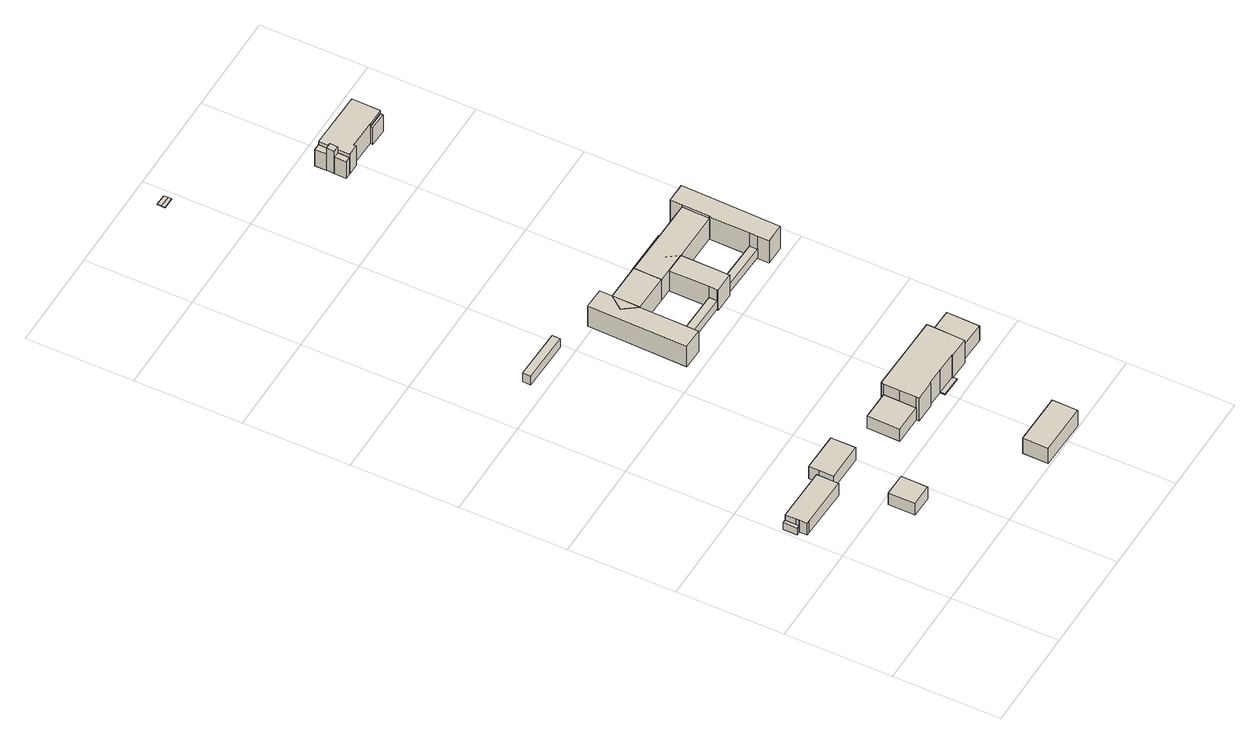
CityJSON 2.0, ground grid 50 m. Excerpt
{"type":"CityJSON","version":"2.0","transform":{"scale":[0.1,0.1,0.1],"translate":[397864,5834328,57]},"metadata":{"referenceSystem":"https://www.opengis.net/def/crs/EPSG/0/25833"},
"CityObjects":{
"building1":{"type":"Building","attributes":{"Gemeindeschluessel":"11000003","function":"31001_1010"},"address":[{"country":"Germany","locality":"Berlin","thoroughfareNumber":"150A, 150B, 150C, 150D, 150E, 150F","thoroughfareName":"Hobrechtsfelder Chaussee"}],"children":["building1-1","building1-2","building1-3","building1-4"]},
"building1-1":{"type":"BuildingPart","attributes":{"BezugspunktDach":"2200","measuredHeight":10.15,"storeysAboveGround":1},"parents":["building1"],"geometry":[{"type":"MultiSurface","lod":"1","boundaries":[[[0,1,2,3,4,5,6,7,8,9,10]],[[11,12,13,14,15,16,17,18,19,20,21]],[[11,21,10,9]],[[22,23,9,8]],[[13,12,8,7],[24,22,12,13]],[[14,13,7,6]],[[15,14,6,5]],[[16,15,5,4]],[[17,16,4,3]],[[18,17,3,2]],[[19,18,2,1]],[[25,26,1,0]],[[27,25,20,0,10]],[[12,11,23,22]],[[22,24,13,12]],[[20,19,26,25]],[[21,20,25,27]]]}]},
"building1-2":{"type":"BuildingPart","attributes":{"BezugspunktDach":"2200","measuredHeight":8.79,"storeysAboveGround":1},"parents":["building1"],"geometry":[{"type":"MultiSurface","lod":"1","boundaries":[[[28,29,30,31,32]],[[33,34,35,36,37]],[[38,39,32,31]],[[34,33,31,30]],[[35,34,30,29]],[[36,35,29,28]],[[37,36,28,32]],[[33,37,39,38]]]}]},
"building1-3":{"type":"BuildingPart","attributes":{"BezugspunktDach":"2200","measuredHeight":3.94,"storeysAboveGround":1},"parents":["building1"],"geometry":[{"type":"MultiSurface","lod":"1","boundaries":[[[39,38,23,24]],[[11,33,37,13]],[[33,11,23,38]],[[13,37,39,24]],[[11,12,22,23]],[[13,24,22,12]],[[37,33,38,39]]]}]},
"building1-4":{"type":"BuildingPart","attributes":{"BezugspunktDach":"2200","measuredHeight":3.94,"storeysAboveGround":1},"parents":["building1"],"geometry":[{"type":"MultiSurface","lod":"1","boundaries":[[[26,27,40,41]],[[42,21,19,43]],[[42,43,41,40]],[[21,42,40,27]],[[43,19,26,41]],[[19,20,25,26]],[[21,27,25,20]]]}]},
"building2":{"type":"Building","attributes":{"Gemeindeschluessel":"11000003","BezugspunktDach":"2200","function":"31001_2000","measuredHeight":6.85,"storeysAboveGround":1},"address":[{"country":"Germany","locality":"Berlin","thoroughfareNumber":"150A (2)","thoroughfareName":"Hobrechtsfelder Chaussee"}],"geometry":[{"type":"Solid","lod":"1","boundaries":[[[[44,45,46,47]],[[48,49,50,51]],[[48,51,47,46]],[[49,48,46,45]],[[50,49,45,44]],[[51,50,44,47]]]]}]},
"building3":{"type":"Building","attributes":{"Gemeindeschluessel":"11000003","BezugspunktDach":"2200","function":"31001_1010","measuredHeight":4.95,"storeysAboveGround":2},"address":[{"country":"Germany","locality":"Berlin","thoroughfareNumber":"166A (2)","thoroughfareName":"Hobrechtsfelder Chaussee"}],"geometry":[{"type":"Solid","lod":"1","boundaries":[[[[52,53,54,55]],[[56,57,58,59]],[[56,59,55,54]],[[57,56,54,53]],[[58,57,53,52]],[[59,58,52,55]]]]}]},
"building4":{"type":"Building","attributes":{"Gemeindeschluessel":"11000003","BezugspunktDach":"2200","function":"31001_1010","measuredHeight":11.11,"storeysAboveGround":2},"address":[{"country":"Germany","locality":"Berlin","thoroughfareNumber":"154A, 154B","thoroughfareName":"Hobrechtsfelder Chaussee"}],"geometry":[{"type":"Solid","lod":"1","boundaries":[[[[60,61,62,63]],[[64,65,66,67]],[[64,67,63,62]],[[65,64,62,61]],[[66,65,61,60]],[[67,66,60,63]]]]}]},
"building5":{"type":"Building","attributes":{"Gemeindeschluessel":"11000003","function":"31001_1010"},"address":[{"country":"Germany","locality":"Berlin","thoroughfareNumber":"156A, 156B, 156C, 156D, 156E","thoroughfareName":"Hobrechtsfelder Chaussee"}],"children":["building5-1","building5-2","building5-3","building5-4"]},
"building5-1":{"type":"BuildingPart","attributes":{"BezugspunktDach":"2200","measuredHeight":18.32,"storeysAboveGround":2},"parents":["building5"],"geometry":[{"type":"MultiSurface","lod":"1","boundaries":[[[68,69,70,71,72,73,74,75,76,77,78,79,80,81,82,83]],[[84,85,86,87,88,89,90,91,92,93,94,95,96,97,98,99]],[[84,99,83,82]],[[100,101,82,81]],[[102,100,85,81,80]],[[87,86,80,79]],[[103,104,105,88,106,87,79,78],[105,104,107,106]],[[89,88,78,77]],[[90,89,77,76]],[[108,109,110,76,75]],[[92,91,75,74]],[[93,92,74,73]],[[94,93,73,72]],[[95,94,72,71]],[[96,95,71,70]],[[97,96,70,69]],[[98,97,69,68]],[[99,98,68,83]],[[85,84,101,100]],[[86,85,100,102]],[[88,105,104,103]],[[104,105,106,107]],[[91,111,109,108]],[[111,90,110,109]]]}]},
"building5-2":{"type":"BuildingPart","attributes":{"BezugspunktDach":"2200","measuredHeight":7.4,"storeysAboveGround":2},"parents":["building5"],"geometry":[{"type":"Solid","lod":"1","boundaries":[[[[104,103,112,113,114,115,116,117,118,119,120,121,107]],[[122,123,124,125,126,127,128,129,130,131,88,105,106]],[[122,106,107,121]],[[123,122,121,120]],[[124,123,120,119]],[[125,124,119,118]],[[126,125,118,117]],[[127,126,117,116]],[[128,127,116,115]],[[129,128,115,114]],[[130,129,114,113]],[[131,130,113,112]],[[88,131,112,103]],[[105,88,103,104]],[[106,105,104,107]]]]}]},
"building5-3":{"type":"BuildingPart","attributes":{"BezugspunktDach":"2200","measuredHeight":10.46,"storeysAboveGround":2},"parents":["building5"],"geometry":[{"type":"MultiSurface","lod":"1","boundaries":[[[132,133,110,109,108]],[[134,135,136,137,138]],[[134,138,91,111]],[[135,134,109,111,90,110]],[[136,135,110,133]],[[137,136,133,132]],[[138,137,132,108]],[[111,91,108,109]],[[110,90,111,109]]]}]},
"building5-4":{"type":"BuildingPart","attributes":{"BezugspunktDach":"2200","measuredHeight":6.96,"storeysAboveGround":2},"parents":["building5"],"geometry":[{"type":"MultiSurface","lod":"1","boundaries":[[[101,102,139,140]],[[141,142,143,144]],[[141,144,140,139]],[[142,141,139,102]],[[143,142,102,86,85,84]],[[144,143,101,140]],[[84,85,100,101]],[[100,85,86,102]]]}]},
"building6":{"type":"Building","attributes":{"Gemeindeschluessel":"11000003","BezugspunktDach":"2200","function":"51009_1610","measuredHeight":0.48,"storeysAboveGround":0},"address":[{"country":"Germany","locality":"Berlin"}],"geometry":[{"type":"Solid","lod":"1","boundaries":[[[[145,146,147,148,149]],[[150,151,152,153,154]],[[150,154,149,148]],[[151,150,148,147]],[[152,151,147,146]],[[153,152,146,145]],[[154,153,145,149]]]]}]},
"building7":{"type":"Building","attributes":{"Gemeindeschluessel":"11000003","BezugspunktDach":"2200","function":"31001_1010","measuredHeight":4.72,"storeysAboveGround":2},"address":[{"country":"Germany","locality":"Berlin","thoroughfareNumber":"170A (1)","thoroughfareName":"Hobrechtsfelder Chaussee"}],"geometry":[{"type":"Solid","lod":"1","boundaries":[[[[155,156,157,158]],[[159,160,161,162]],[[159,162,158,157]],[[160,159,157,156]],[[161,160,156,155]],[[162,161,155,158]]]]}]},
"building8":{"type":"Building","attributes":{"Gemeindeschluessel":"11000003","function":"31001_1010"},"address":[{"country":"Germany","locality":"Berlin","thoroughfareNumber":"170A, 170B, 170C, 170D, 170E, 170F, 170G, 170H","thoroughfareName":"Hobrechtsfelder Chaussee"}],"children":["building8-1","building8-2","building8-3","building8-4","building8-5","building8-6"]},
"building8-1":{"type":"BuildingPart","attributes":{"BezugspunktDach":"2200","measuredHeight":12.66,"storeysAboveGround":2},"parents":["building8"],"geometry":[{"type":"MultiSurface","lod":"1","boundaries":[[[163,164,165,166,167,168,169,170,171,172,173,174]],[[175,176,177,178,179,180,181,182,183,184,185,186]],[[176,187,188,173,172]],[[177,176,172,171]],[[178,177,171,170]],[[179,178,170,169]],[[180,179,169,168]],[[184,183,165,164]],[[185,184,164,163]],[[186,185,163,174]],[[189,190,173,175]],[[186,174,190,189]],[[175,188,187,176]],[[181,180,168,167]],[[182,181,167,166]],[[183,182,166,165]]]}]},
"building8-2":{"type":"BuildingPart","attributes":{"BezugspunktDach":"2200","measuredHeight":14.04,"storeysAboveGround":2},"parents":["building8"],"geometry":[{"type":"MultiSurface","lod":"1","boundaries":[[[191,192,193,194,195,196]],[[197,175,189,186,198,199]],[[197,199,196,195]],[[175,197,195,194]],[[190,173,175,194,193]],[[174,190,189,193,192]],[[198,186,192,191]],[[199,198,191,196]],[[189,175,173,190]],[[186,200,189,190,174]]]}]},
"building8-3":{"type":"BuildingPart","attributes":{"BezugspunktDach":"2200","measuredHeight":10.83,"storeysAboveGround":2},"parents":["building8"],"geometry":[{"type":"MultiSurface","lod":"1","boundaries":[[[187,201,202,188]],[[203,204,176,175]],[[203,175,188,202]],[[204,203,202,201]],[[176,204,201,187]],[[175,176,205,187,188]]]}]},
"building8-4":{"type":"BuildingPart","attributes":{"BezugspunktDach":"2200","measuredHeight":14.41,"storeysAboveGround":2},"parents":["building8"],"geometry":[{"type":"MultiSurface","lod":"1","boundaries":[[[206,207,208,209,210,211,212,213,214]],[[215,216,183,182,180,217,218,219,220]],[[215,220,214,213]],[[216,215,213,212]],[[183,216,212,211]],[[182,166,165,211,210]],[[168,167,166,210,209]],[[217,180,209,208]],[[218,217,208,207]],[[219,218,207,206]],[[220,219,206,214]],[[183,165,166,182]],[[180,181,167,168]],[[166,167,181,182]]]}]},
"building8-5":{"type":"BuildingPart","attributes":{"BezugspunktDach":"2200","measuredHeight":14.04,"storeysAboveGround":2},"parents":["building8"],"geometry":[{"type":"Solid","lod":"1","boundaries":[[[[221,222,223,224,191,195,225,226,227]],[[228,229,197,198,230,231,232,233,234]],[[228,234,227,226]],[[229,228,226,225]],[[197,229,225,195]],[[198,197,195,191]],[[230,198,191,224]],[[231,230,224,223]],[[232,231,223,222]],[[233,232,222,221]],[[234,233,221,227]]]]}]},
"building8-6":{"type":"BuildingPart","attributes":{"BezugspunktDach":"2200","measuredHeight":12.66,"storeysAboveGround":2},"parents":["building8"],"geometry":[{"type":"Solid","lod":"1","boundaries":[[[[235,236,237,164,163,238,239,240,241,242,243]],[[244,245,246,247,248,185,184,249,250,251,252]],[[244,252,243,242]],[[245,244,242,241]],[[246,245,241,240]],[[247,246,240,239]],[[248,247,239,238]],[[185,248,238,163]],[[184,185,163,164]],[[249,184,164,237]],[[250,249,237,236]],[[251,250,236,235]],[[252,251,235,243]]]]}]},
"building9":{"type":"Building","attributes":{"Gemeindeschluessel":"11000003","BezugspunktDach":"2200","function":"51009_1610","measuredHeight":0.364,"storeysAboveGround":0},"address":[{"country":"Germany","locality":"Berlin"}],"geometry":[{"type":"Solid","lod":"1","boundaries":[[[[253,254,255,256]],[[257,258,259,260]],[[257,260,256,255]],[[258,257,255,254]],[[259,258,254,253]],[[260,259,253,256]]]]}]},
"building10":{"type":"Building","attributes":{"Gemeindeschluessel":"11000003","BezugspunktDach":"2200","function":"31001_2000","measuredHeight":0.353,"storeysAboveGround":1},"address":[{"country":"Germany","locality":"Berlin","thoroughfareNumber":"172A (1)","thoroughfareName":"Hobrechtsfelder Chaussee"}],"geometry":[{"type":"Solid","lod":"1","boundaries":[[[[254,261,262,255]],[[263,264,265,266]],[[263,266,255,262]],[[264,263,262,261]],[[265,264,261,254]],[[266,265,254,255]]]]}]},
"building11":{"type":"Building","attributes":{"Gemeindeschluessel":"11000003","BezugspunktDach":"2200","function":"31001_1010","measuredHeight":4.81,"storeysAboveGround":2},"address":[{"country":"Germany","locality":"Berlin","thoroughfareNumber":"170A (2)","thoroughfareName":"Hobrechtsfelder Chaussee"}],"geometry":[{"type":"Solid","lod":"1","boundaries":[[[[267,268,269,270]],[[271,272,273,274]],[[271,274,270,269]],[[272,271,269,268]],[[273,272,268,267]],[[274,273,267,270]]]]}]},
"building12":{"type":"Building","attributes":{"Gemeindeschluessel":"11000003","BezugspunktDach":"2200","function":"51009_1610","measuredHeight":13,"storeysAboveGround":0},"address":[{"country":"Germany","locality":"Berlin"}],"geometry":[{"type":"Solid","lod":"1","boundaries":[[[[275,276,277,278]],[[279,280,281,282]],[[279,282,278,277]],[[280,279,277,276]],[[281,280,276,275]],[[282,281,275,278]]]]}]},
"building13":{"type":"Building","attributes":{"Gemeindeschluessel":"11000003","function":"31001_1010"},"address":[{"country":"Germany","locality":"Berlin","thoroughfareNumber":"172A, 172B, 172C, 172D","thoroughfareName":"Hobrechtsfelder Chaussee"}],"children":["building13-1","building13-2","building13-3","building13-4"]},
"building13-1":{"type":"BuildingPart","attributes":{"BezugspunktDach":"2200","measuredHeight":14.4,"storeysAboveGround":2},"parents":["building13"],"geometry":[{"type":"MultiSurface","lod":"1","boundaries":[[[283,284,285,286,287,288,289,290,291,292,293,294,295]],[[296,297,298,299,300,301,302,303,304,305,306,307,308]],[[309,310,308,295,294]],[[297,296,294,293]],[[298,297,293,292]],[[311,312,292,291]],[[300,299,291,290]],[[301,300,290,289]],[[302,301,289,288]],[[303,302,288,287]],[[304,303,287,286]],[[306,305,285,284]],[[307,306,284,283]],[[308,307,283,295]],[[296,308,310,309]],[[299,298,312,311]],[[304,313,314,305]]]}]},
"building13-2":{"type":"BuildingPart","attributes":{"BezugspunktDach":"2200","measuredHeight":9.63,"storeysAboveGround":2},"parents":["building13"],"geometry":[{"type":"Solid","lod":"1","boundaries":[[[[315,313,314,316]],[[305,304,317,318]],[[305,318,316,314]],[[317,304,313,315]],[[318,317,315,316]],[[304,305,314,313]]]]}]},
"building13-3":{"type":"BuildingPart","attributes":{"BezugspunktDach":"2200","measuredHeight":9.74,"storeysAboveGround":2},"parents":["building13"],"geometry":[{"type":"Solid","lod":"1","boundaries":[[[[310,309,319,320]],[[321,296,308,322]],[[321,322,320,319]],[[296,321,319,309]],[[322,308,310,320]],[[308,296,309,310]]]]}]},
"building13-4":{"type":"BuildingPart","attributes":{"BezugspunktDach":"2200","measuredHeight":9.63,"storeysAboveGround":2},"parents":["building13"],"geometry":[{"type":"Solid","lod":"1","boundaries":[[[[312,311,323,324]],[[325,299,298,326]],[[325,326,324,323]],[[299,325,323,311]],[[326,298,312,324]],[[298,299,311,312]]]]}]}
},
"vertices":[
[18,723,98],[18,709,98],[19,709,98],[19,672,98],[35,672,98],[276,666,98],[276,684,98],[276,703,98],[277,718,98],[277,769,98],[18,774,98],[277,769,28],[277,718,28],[276,703,28],[276,684,28],[276,666,28],[35,672,28],[19,672,28],[19,709,28],[18,709,28],[18,723,28],[18,774,28],[277,718,67],[277,769,67],[276,703,67],[18,723,67],[18,709,67],[18,774,67],
[485,700,99],[485,815,99],[301,819,99],[301,769,99],[300,703,99],[301,769,28],[301,819,28],[485,815,28],[485,700,28],[300,703,28],[301,769,67],[300,703,67],
[1,775,67],[0,710,67],[1,775,28],[0,710,28],
[448,348,76],[450,473,76],[344,474,76],[343,350,76],[344,474,7],[450,473,7],[448,348,7],[343,350,7],
[468,2054,82],[469,2092,82],[226,2098,82],[224,2059,82],[226,2098,32],[469,2092,32],[468,2054,32],[224,2059,32],
[1096,6,100],[1098,125,100],[854,129,100],[852,10,100],[854,129,10],[1098,125,10],[1096,6,10],[852,10,10],
[893,575,162],[893,579,162],[978,577,162],[1075,575,162],[1075,571,162],[1173,568,162],[1173,573,162],[1173,580,162],[1177,733,162],[1177,746,162],[1048,749,162],[802,754,162],[801,742,162],[800,668,162],[798,590,162],[798,577,162],[798,590,30],[800,668,30],[801,742,30],[802,754,30],[1048,749,30],[1177,746,30],[1177,733,30],[1173,580,30],[1173,573,30],[1173,568,30],[1075,571,30],[1075,575,30],[978,577,30],[893,579,30],[893,575,30],[798,577,30],[800,668,99],[798,590,99],[801,742,99],[1048,749,87],[983,750,87],[983,750,30],[919,751,30],[919,751,87],[1173,580,114],[1175,656,114],[1177,733,114],[1175,656,30],
[1048,755,87],[1048,779,87],[1048,783,87],[1041,784,87],[1001,785,87],[984,785,87],[932,786,87],[919,787,87],[919,780,87],[919,759,87],[919,759,30],[919,780,30],[919,787,30],[932,786,30],[984,785,30],[1001,785,30],[1041,784,30],[1048,783,30],[1048,779,30],[1048,755,30],
[1312,576,114],[1316,729,114],[1175,656,29],[1177,733,29],[1316,729,29],[1312,576,29],[1173,580,29],
[662,744,99],[660,592,99],[662,744,29],[801,742,29],[798,590,29],[660,592,29],
[1075,551,34],[1075,571,34],[1075,575,34],[978,577,34],[977,554,34],[978,577,29],[1075,575,29],[1075,571,29],[1075,551,29],[977,554,29],
[959,1595,81],[959,1633,81],[719,1638,81],[718,1600,81],[719,1638,34],[959,1633,34],[959,1595,34],[718,1600,34],
[1059,1817,145],[1059,1816,145],[1294,1812,145],[1298,1811,145],[1299,1877,145],[1301,1942,145],[1250,1943,145],[1235,1943,145],[1216,1943,145],[1122,1945,145],[904,1950,145],[901,1820,145],[904,1950,27],[1122,1945,27],[1216,1943,27],[1235,1943,27],[1250,1943,27],[1301,1942,27],[1299,1877,27],[1298,1811,27],[1294,1812,27],[1059,1816,27],[1059,1817,27],[901,1820,27],[1122,1945,136],[904,1950,136],[903,1885,27],[903,1885,145],
[723,1824,147],[901,1820,147],[903,1885,147],[904,1950,147],[725,1953,147],[675,1890,147],[725,1953,27],[723,1824,27],[675,1890,27],[903,1882,27],
[1122,1953,136],[904,1957,136],[904,1957,27],[1122,1953,27],[1122,1945,60],
[1385,1534,157],[1396,1996,157],[1303,1998,157],[1301,1942,157],[1298,1811,157],[1294,1812,157],[1292,1625,157],[1291,1588,157],[1290,1535,157],[1291,1588,27],[1292,1625,27],[1303,1998,27],[1396,1996,27],[1385,1534,27],[1290,1535,27],
[717,1550,147],[718,1600,147],[719,1638,147],[722,1824,147],[726,2012,147],[629,2015,147],[619,1552,147],[629,2015,27],[726,2012,27],[722,1824,27],[719,1638,27],[718,1600,27],[717,1550,27],[619,1552,27],
[1056,1589,145],[1056,1594,145],[1057,1631,145],[1011,1883,145],[961,1819,145],[961,1818,145],[959,1633,145],[959,1595,145],[959,1590,145],[959,1595,27],[959,1633,27],[961,1818,27],[961,1819,27],[1011,1883,27],[1057,1631,27],[1056,1594,27],[1056,1589,27],[959,1590,27],
[451,3837,34],[451,3854,34],[397,3855,34],[396,3838,34],[397,3855,30],[451,3854,30],[451,3837,30],[396,3838,30],
[451,3873,34],[397,3875,34],[397,3875,31],[451,3873,31],[451,3854,31],[397,3855,31],
[1291,1588,82],[1292,1625,82],[1057,1631,82],[1056,1594,82],[1057,1631,34],[1292,1625,34],[1291,1588,34],[1056,1594,34],
[920,3324,163],[921,3361,163],[892,3361,163],[891,3325,163],[892,3361,33],[921,3361,33],[920,3324,33],[891,3325,33],
[973,3268,147],[973,3280,147],[1109,3277,147],[1195,3276,147],[1197,3409,147],[1172,3410,147],[1142,3410,147],[956,3414,147],[924,3414,147],[921,3361,147],[921,3347,147],[920,3324,147],[918,3269,147],[920,3324,31],[921,3347,31],[921,3361,31],[924,3414,31],[956,3414,31],[1142,3410,31],[1172,3410,31],[1197,3409,31],[1195,3276,31],[1109,3277,31],[973,3280,31],[973,3268,31],[918,3269,31],[920,3324,129],[918,3269,129],[924,3414,128],[921,3361,128],[1195,3276,128],[1109,3277,128],
[1194,3263,128],[1109,3265,128],[1194,3263,31],[1109,3265,31],
[891,3325,129],[890,3270,129],[891,3325,31],[890,3270,31],
[893,3415,128],[892,3361,128],[893,3415,31],[892,3361,31]
]}
